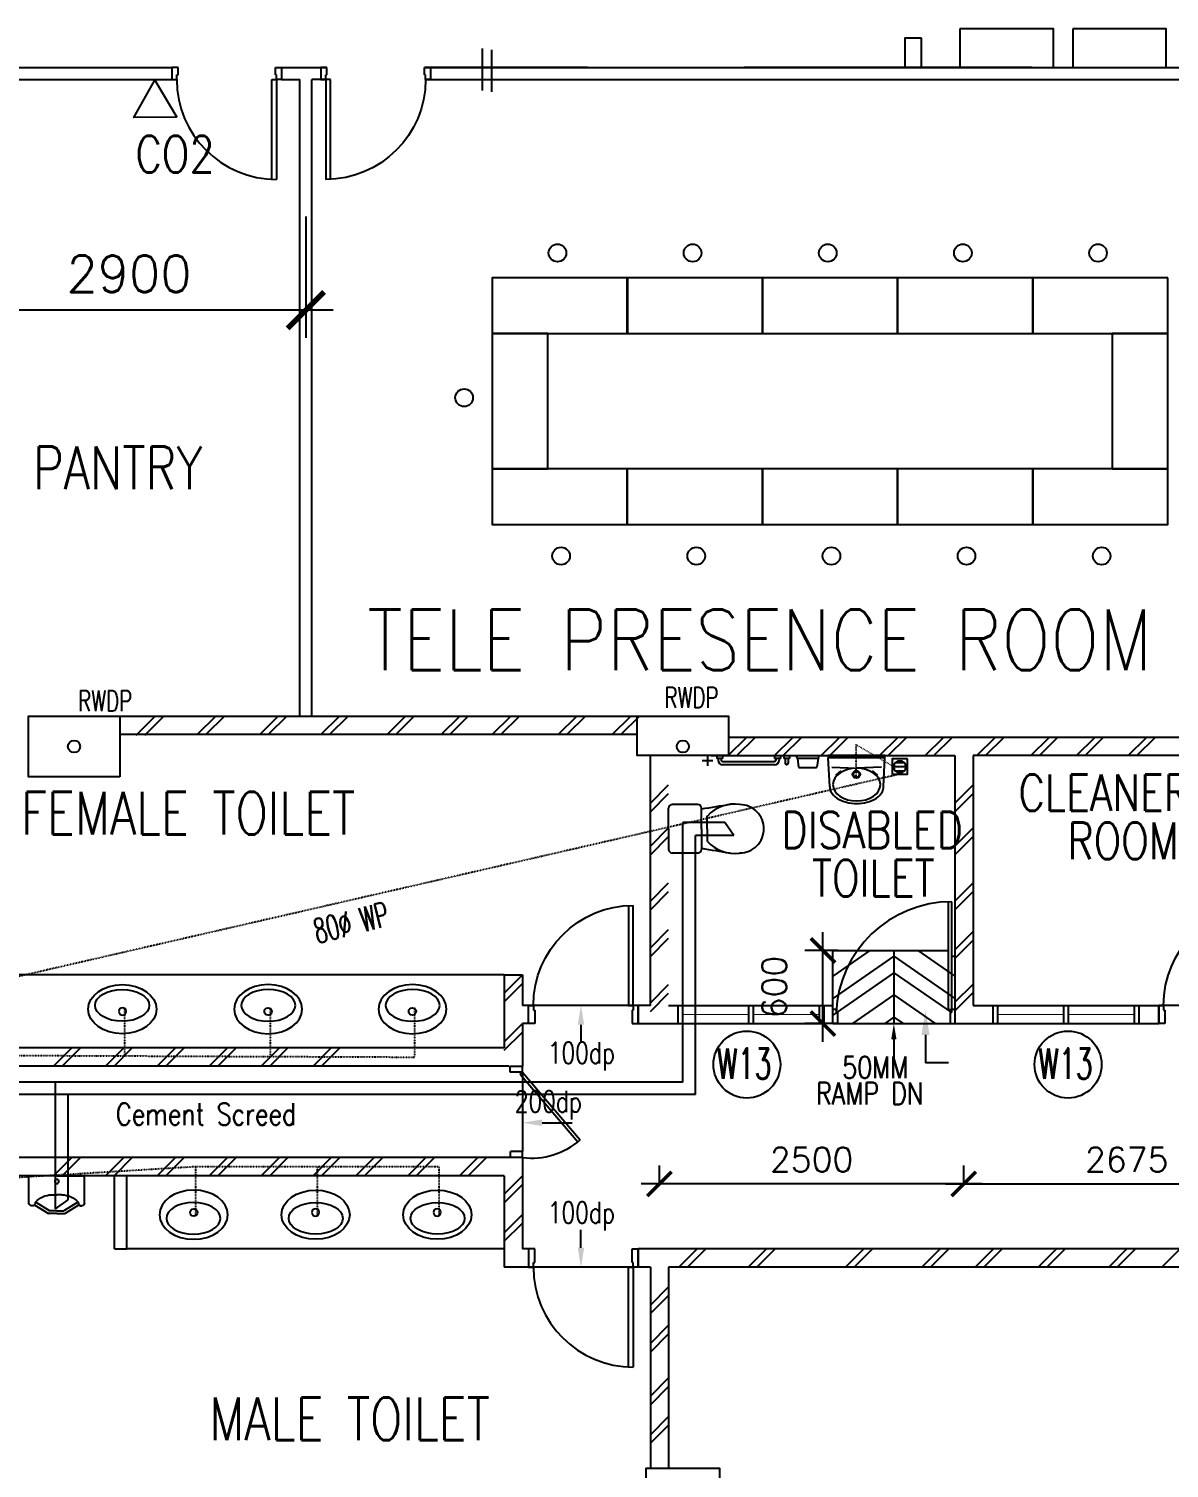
# Model space of a CAD drawing. Extents: x 2266480 to 2405436, y -858634 to -757865.
# Drawn here: x 2340148 to 2349514, y -790349 to -778532 of the extents above; entities that cross this region are included whole.
import ezdxf
from ezdxf.enums import TextEntityAlignment as Align

# ---------------------------------------------------------------- set-up
doc = ezdxf.new("R2010")
doc.units = 0
doc.header["$LTSCALE"] = 10
doc.header["$MEASUREMENT"] = 0
doc.linetypes.add('DIVIDE', pattern=[1.25, 0.5, -0.25, 0, -0.25, 0, -0.25])
doc.layers.get('0').update_dxf_attribs({"linetype": 'CONTINUOUS'})
doc.layers.get('DEFPOINTS').update_dxf_attribs({"linetype": 'CONTINUOUS'})
for name, color, linetype in [('-FF', 240, 'CONTINUOUS'), ('COL', 3, 'CONTINUOUS'), ('DIM', 7, 'CONTINUOUS'), ('DOOR', 5, 'CONTINUOUS'), ('DR', 7, 'CONTINUOUS'), ('DTEXT', 7, 'CONTINUOUS'), ('FIT', 5, 'CONTINUOUS'), ('H', 1, 'CONTINUOUS'), ('LINE', 7, 'CONTINUOUS'), ('partition', 7, 'CONTINUOUS'), ('PIPE', 5, 'DIVIDE'), ('RWDP', 145, 'CONTINUOUS'), ('SANI', 7, 'CONTINUOUS'), ('SP', 220, 'CONTINUOUS'), ('T25', 7, 'CONTINUOUS'), ('T50', 4, 'CONTINUOUS'), ('TEX', 2, 'CONTINUOUS'), ('VP', 100, 'CONTINUOUS'), ('WALL', 2, 'CONTINUOUS'), ('WIN', 5, 'CONTINUOUS'), ('WIN-T', 7, 'CONTINUOUS'), ('WP', 50, 'DIVIDE')]:
    doc.layers.add(name, color=color, linetype=linetype)
doc.styles.add('125', font='romans.shx', dxfattribs={"width": 0.9, "height": 225})
doc.styles.add('DIMTEXT', font='romans.shx', dxfattribs={"width": 0.8, "height": 400})
doc.styles.add('ROMANS', font='romans')
doc.styles.get("Standard").update_dxf_attribs({"font": 'ROMANS.SHX'})
doc.dimstyles.new('STANDARD$0', dxfattribs={"dimscale": 0, "dimtxt": 8, "dimasz": 6, "dimexe": 1, "dimexo": 1, "dimgap": 3, "dimtad": 1, "dimdec": 0, "dimlfac": -1, "dimrnd": 1, "dimzin": 0, "dimdsep": 46, "dimtxsty": 'Standard', "dimcen": 0, "dimclrd": 5, "dimclre": 250, "dimadec": 0, "dimazin": 0, "dimtfac": 1, "dimtdec": 4, "dimtofl": 0, "dimtmove": 0, "dimatfit": 3, "dimfxl": 1, "dimtolj": 1, "dimtzin": 0, "dimarcsym": 0})

# ---------------------------------------------------------------- blocks, each defined once
blk = doc.blocks.new('DR-900-B')
at = {"layer": 'DR'}
for p, q in [((0, 900), (-150, 900)), ((-150, 900), (-150, 860)), ((-150, 860), (-110, 860)), ((-110, 860), (-110, 850)), ((-110, 850), (0, 850)), ((0, 850), (0, 900)), ((-150, 40), (-970, 40)), ((-969, 80), (-150, 80)), ((-150, 80), (-150, 40)), ((-150, 40), (-110, 40)), ((-150, 0), (-150, 40)), ((0, 0), (-150, 0)), ((-110, 50), (0, 50)), ((-110, 40), (-110, 50)), ((0, 50), (0, 0))]:
    blk.add_line(p, q, dxfattribs=at)
blk.add_arc((-150, 40), 820, 90, 180, dxfattribs=at)
blk = doc.blocks.new('ELLIPSE')
blk.add_circle((0.5, 0.5), 0.5)
blk = doc.blocks.new('BASIN-01')
blk.add_circle((0, 0), 30.3)
for p, xscale, yscale, zscale in [((279, -221), -559.6811780125836, 404.3346891934725, 559.6811780125837), ((220, -179), -444.6356025322193, 259.9294430529471, 444.6356025322195)]:
    blk.add_blockref('ELLIPSE', p, dxfattribs=dict(xscale=xscale, yscale=yscale, zscale=zscale))
blk = doc.blocks.new('UR')
at = {"color": 7}
for p, q in [((0, 157), (-227, 157)), ((-227, -68), (-227, 157)), ((0, 157), (228, 157)), ((228, -68), (228, 157)), ((-43, 0), (0, 0)), ((43, 0), (0, 0)), ((-190, -88), (-207, -88)), ((-179, -83), (-68, -152)), ((-172, -59), (-58, -131)), ((172, -59), (58, -131)), ((179, -83), (68, -152)), ((190, -88), (208, -88)), ((0, -153), (-68, -153)), ((0, -131), (-58, -131)), ((0, -131), (58, -131)), ((0, -153), (68, -153))]:
    blk.add_line(p, q, dxfattribs=at)
blk.add_circle((-1, 111), 16.9, dxfattribs=at)
for centre, radius, start, end in [((-42, -174), 175, 90.221, 139.2623), ((42, -174), 175, 40.7377, 89.779), ((-207, -68), 20, 180, 270), ((-194, -70), 18.3, 252.6976, 328.5201), ((-115, -86), 64.8, 158.2045, 175.535), ((115, -86), 64.8, 4.465, 21.7955), ((194, -70), 18.3, 211.4799, 287.3024), ((208, -68), 20, 270, 0)]:
    blk.add_arc(centre, radius, start, end, dxfattribs=at)
blk = doc.blocks.new('WC-CAP-P')
for p, q in [((-84, 0), (-254, 0)), ((-85, 0), (85, 0)), ((-284, -240), (-284, -30)), ((115, -240), (115, -30)), ((-274, -318), (-274, -318)), ((-84, -270), (-254, -270)), ((-84, -318), (-190, -318)), ((-85, -270), (85, -270)), ((-85, -318), (21, -318)), ((105, -318), (105, -318))]:
    blk.add_line(p, q)
for centre, radius, start, end in [((-254, -30), 30, 90, 180), ((85, -30), 30, 0, 90), ((10, -540), 297, 131.7688, 188.3441), ((-254, -240), 30, 180, 270), ((23685, -4344), 24274, 170.3368, 170.8989), ((-179, -540), 297, 351.6559, 48.2312), ((-23854, -4344), 24274, 9.1011, 9.6632), ((85, -240), 30, 270, 0), ((-86, -585), 197, 179.5169, 271.0268), ((-83, -585), 197, 268.9732, 0.4831)]:
    blk.add_arc(centre, radius, start, end)
blk = doc.blocks.new('_ARCHTICK')
at = {"color": 0, "linetype": 'ByBlock', "const_width": 0.15}
blk.add_lwpolyline([(-0.5, -0.5), (0.5, 0.5)], dxfattribs=at)
blk = doc.blocks.new('*D68')
at = {"layer": 'DEFPOINTS', "color": 0, "transparency": 16777216}
for p in [(2346670, -786099), (2346944, -786099), (2346944, -786699)]:
    blk.add_point(p, dxfattribs=at)
at = {"layer": 'WALL', "color": 7, "lineweight": -2, "transparency": 16777216}
for p, q in [((2346670, -786849), (2346670, -785949)), ((2346794, -786099), (2346520, -786099)), ((2346794, -786699), (2346520, -786699))]:
    blk.add_line(p, q, dxfattribs=at)
at = {"layer": 'WALL', "color": 7, "lineweight": -2, "transparency": 16777216, "xscale": 200, "yscale": 200, "zscale": 200}
for p, rotation in [((2346670, -786099), 90), ((2346670, -786699), 270)]:
    blk.add_blockref('_ARCHTICK', p, dxfattribs=dict(at, rotation=rotation))
at = {"layer": 'WALL', "color": 7, "transparency": 16777216, "insert": (2346270, -786399), "char_height": 200, "attachment_point": 5, "rotation": 90, "style": 'ROMANS'}
blk.add_mtext('\\A1;600', dxfattribs=at)
blk = doc.blocks.new('P', base_point=(9.169, 7.42))
for radius in [0.0407, 0.0315]:
    blk.add_circle((9.166, 7.418), radius)
blk = doc.blocks.new('BASIN-2')
for p, q in [((310, 0), (-310, 0)), ((-295, -314), (-310, 0)), ((-273, -104), (0, -114)), ((273, -104), (0, -114)), ((295, -314), (310, 0))]:
    blk.add_line(p, q)
for centre, radius, start, end in [((-23, -400), 294, 122.1574, 135.5873), ((-176, -156), 5.79, 327.2315, 125.5458), ((176, -156), 5.79, 54.4542, 212.7685), ((23, -400), 294, 44.4127, 57.8426), ((-163, -315), 132, 179.4957, 205.0103), ((163, -315), 132, 334.9897, 0.5043), ((-102, -268), 208, 209.5959, 236.4372), ((-7, -98), 402, 238.6027, 271.0363), ((7, -98), 402, 268.9637, 301.3973), ((102, -268), 208, 303.5628, 330.4041)]:
    blk.add_arc(centre, radius, start, end)
for name, p, xscale, yscale, zscale in [('ELLIPSE', (261, -473), -521.326566894229, 358.7639225105095, 521.3265668942295), ('P', (0, -180), 1000, 1000, 1000)]:
    blk.add_blockref(name, p, dxfattribs=dict(xscale=xscale, yscale=yscale, zscale=zscale))
blk = doc.blocks.new('*D113')
at = {"layer": 'DEFPOINTS', "color": 0, "transparency": 16777216}
for p in [(2345327, -788015), (2345327, -788168), (2347827, -788168)]:
    blk.add_point(p, dxfattribs=at)
at = {"layer": 'DIM', "color": 7, "lineweight": -2, "transparency": 16777216}
for p, q in [((2345327, -788018), (2345327, -787865)), ((2347827, -788018), (2347827, -787865)), ((2347977, -788015), (2345177, -788015))]:
    blk.add_line(p, q, dxfattribs=at)
at = {"layer": 'DIM', "color": 7, "lineweight": -2, "transparency": 16777216, "xscale": 200, "yscale": 200, "zscale": 200, "rotation": 180}
blk.add_blockref('_ARCHTICK', (2345327, -788015), dxfattribs=at)
at = {"layer": 'DIM', "color": 7, "lineweight": -2, "transparency": 16777216, "xscale": 200, "yscale": 200, "zscale": 200}
blk.add_blockref('_ARCHTICK', (2347827, -788015), dxfattribs=at)
at = {"layer": 'DIM', "color": 7, "transparency": 16777216, "insert": (2346577, -787815), "char_height": 200, "attachment_point": 5, "style": 'ROMANS'}
blk.add_mtext('\\A1;2500', dxfattribs=at)
blk = doc.blocks.new('*D115')
at = {"layer": 'DEFPOINTS', "color": 0, "transparency": 16777216}
for p in [(2350502, -788015), (2347827, -788168), (2350502, -788168)]:
    blk.add_point(p, dxfattribs=at)
at = {"layer": 'DIM', "color": 7, "lineweight": -2, "transparency": 16777216}
for p, q in [((2347827, -788018), (2347827, -787865)), ((2350502, -788018), (2350502, -787865)), ((2347677, -788015), (2350652, -788015))]:
    blk.add_line(p, q, dxfattribs=at)
at = {"layer": 'DIM', "color": 7, "lineweight": -2, "transparency": 16777216, "xscale": 200, "yscale": 200, "zscale": 200, "rotation": 180}
blk.add_blockref('_ARCHTICK', (2347827, -788015), dxfattribs=at)
at = {"layer": 'DIM', "color": 7, "lineweight": -2, "transparency": 16777216, "xscale": 200, "yscale": 200, "zscale": 200}
blk.add_blockref('_ARCHTICK', (2350502, -788015), dxfattribs=at)
at = {"layer": 'DIM', "color": 7, "transparency": 16777216, "insert": (2349165, -787815), "char_height": 200, "attachment_point": 5, "style": 'ROMANS'}
blk.add_mtext('\\A1;2675', dxfattribs=at)
blk = doc.blocks.new('*D287')
at = {"layer": 'DEFPOINTS', "color": 0, "transparency": 16777216}
for p in [(2339519, -779751), (2342423, -779849), (2339519, -780843)]:
    blk.add_point(p, dxfattribs=at)
at = {"layer": 'DIM', "color": 7, "lineweight": -2, "transparency": 16777216}
for p, q in [((2339519, -779976), (2339519, -781068)), ((2342423, -780074), (2342423, -781068)), ((2342648, -780843), (2339294, -780843))]:
    blk.add_line(p, q, dxfattribs=at)
at = {"layer": 'DIM', "color": 7, "lineweight": -2, "transparency": 16777216, "xscale": 300, "yscale": 300, "zscale": 300, "rotation": 180}
blk.add_blockref('_ARCHTICK', (2339519, -780843), dxfattribs=at)
at = {"layer": 'DIM', "color": 7, "lineweight": -2, "transparency": 16777216, "xscale": 300, "yscale": 300, "zscale": 300}
blk.add_blockref('_ARCHTICK', (2342423, -780843), dxfattribs=at)
at = {"layer": 'DIM', "color": 7, "transparency": 16777216, "insert": (2340971, -780543), "char_height": 300, "attachment_point": 5, "style": 'ROMANS'}
blk.add_mtext('\\A1;2900', dxfattribs=at)
blk = doc.blocks.new('d900-1b1')
at = {"layer": 'DR'}
for p, q in [((40, 100), (40, 920)), ((80, 919), (80, 100)), ((0, 0), (0, 100)), ((0, 100), (40, 100)), ((50, 0), (0, 0)), ((80, 100), (40, 100)), ((40, 100), (40, 60)), ((40, 60), (50, 60)), ((50, 60), (50, 0)), ((860, 60), (850, 60)), ((850, 60), (850, 0)), ((850, 0), (900, 0)), ((860, 100), (860, 60)), ((900, 100), (860, 100)), ((900, 0), (900, 100))]:
    blk.add_line(p, q, dxfattribs=at)
blk.add_arc((40, 100), 820, 0, 90, dxfattribs=at)
blk = doc.blocks.new('100FT')
at = {"layer": 'PIPE', "linetype": 'Continuous'}
blk.add_circle((0, 0), 50, dxfattribs=at)
at = {"layer": 'WP', "linetype": 'Continuous'}
for p, q in [((-37, 34), (37, 34)), ((-50, -3), (50, -3)), ((-34, -37), (34, -37))]:
    blk.add_line(p, q, dxfattribs=at)
blk = doc.blocks.new('A$C7CE3714C')
at = {"layer": 'FIT'}
blk.add_lwpolyline([(0, 0), (126, 0), (126, 126), (0, 126)], close=True, dxfattribs=at)
at = {"layer": 'FIT', "xscale": -1}
blk.add_blockref('100FT', (63, 66), dxfattribs=at)

msp = doc.modelspace()

# ---------------------------------------------------------------- linework, layer by layer
at = {"layer": '-FF', "color": 0}
msp.add_lwpolyline([(2341364, -779257.4), (2341011.2, -779261.5), (2341184, -778953.9)], close=True, dxfattribs=at)
at = {"color": 0, "ltscale": 0.6}
for p, q in [((2343870.9, -778693.9), (2343870.9, -779039)), ((2343948.8, -778705.9), (2343948.8, -779051))]:
    msp.add_line(p, q, dxfattribs=at)
at = {"linetype": 'Continuous', "ltscale": 0.6}
for p, q in [((2342596.4, -778909.1), (2342596.4, -778849.1)), ((2343555.2, -778849.1), (2343396.4, -778849.1)), ((2344146.1, -778849.1), (2343555.2, -778849.1)), ((2344737, -778849.1), (2344146.1, -778849.1)), ((2346613.5, -778849.1), (2346022.6, -778849.1)), ((2347204.4, -778849.1), (2346613.5, -778849.1)), ((2347795.3, -778849.1), (2347204.4, -778849.1)), ((2348386.2, -778849.1), (2347795.3, -778849.1)), ((2342596.4, -778949.1), (2342473.4, -778949.1)), ((2343953.5, -781033.8), (2345063.5, -781033.8))]:
    msp.add_line(p, q, dxfattribs=at)
at = {"color": 0}
for p, q in [((2347055.8, -786099.1), (2346752.4, -786309.5)), ((2347252.4, -786145.3), (2346752.4, -786492.1)), ((2347252.4, -786099.1), (2347252.4, -786699.1)), ((2347252.4, -786145.3), (2347752.4, -786492.1)), ((2347449, -786099.1), (2347752.4, -786309.5)), ((2347252.4, -786281.7), (2346752.4, -786628.5)), ((2347252.4, -786281.7), (2347724.5, -786609.1)), ((2347252.4, -786464.2), (2346913.8, -786699.1)), ((2347252.4, -786464.2), (2347591, -786699.1)), ((2347252.4, -786646.8), (2347177, -786699.1)), ((2347252.4, -786646.8), (2347327.9, -786699.1))]:
    msp.add_line(p, q, dxfattribs=at)
at = {"linetype": 'Continuous', "ltscale": 0.6}
for points in [[(2347479.3, -778608.4), (2347341.9, -778608.4), (2347341.9, -778849.1), (2347479.3, -778849.1)], [(2345063.4, -780576.2), (2343953.5, -780576.2), (2343953.5, -781033.8), (2345063.4, -781033.8)], [(2346173.2, -780576.2), (2345063.4, -780576.2), (2345063.4, -781033.8), (2346173.2, -781033.8)], [(2346173.4, -780576.2), (2345063.5, -780576.2), (2345063.5, -781033.8), (2346173.4, -781033.8)], [(2347283.1, -780576.2), (2346173.2, -780576.2), (2346173.2, -781033.8), (2347283.1, -781033.8)], [(2347283.1, -780576.2), (2346173.2, -780576.2), (2346173.2, -781033.8), (2347283.1, -781033.8)], [(2347283.2, -780576.2), (2346173.4, -780576.2), (2346173.4, -781033.8), (2347283.2, -781033.8)], [(2348393, -780576.2), (2347283.1, -780576.2), (2347283.1, -781033.8), (2348393, -781033.8)], [(2348393, -780576.2), (2347283.1, -780576.2), (2347283.1, -781033.8), (2348393, -781033.8)], [(2348393, -780576.2), (2347283.1, -780576.2), (2347283.1, -781033.8), (2348393, -781033.8)], [(2349502.9, -780576.2), (2348393, -780576.2), (2348393, -781033.8), (2349502.9, -781033.8)], [(2349502.9, -780576.2), (2348393, -780576.2), (2348393, -781033.8), (2349502.9, -781033.8)], [(2349502.9, -780576.2), (2348393, -780576.2), (2348393, -781033.8), (2349502.9, -781033.8)], [(2344411.1, -782143.7), (2344411.1, -781033.8), (2343953.5, -781033.8), (2343953.5, -782143.7)], [(2349502.9, -782143.7), (2349502.9, -781033.8), (2349045.2, -781033.8), (2349045.2, -782143.7)], [(2345063.4, -782143.7), (2343953.5, -782143.7), (2343953.5, -782601.4), (2345063.4, -782601.4)], [(2346173.2, -782143.7), (2345063.4, -782143.7), (2345063.4, -782601.4), (2346173.2, -782601.4)], [(2347283.1, -782143.7), (2346173.2, -782143.7), (2346173.2, -782601.4), (2347283.1, -782601.4)], [(2348393, -782143.7), (2347283.1, -782143.7), (2347283.1, -782601.4), (2348393, -782601.4)], [(2349502.9, -782143.7), (2348393, -782143.7), (2348393, -782601.4), (2349502.9, -782601.4)]]:
    msp.add_lwpolyline(points, close=True, dxfattribs=at)
at = {"color": 0, "ltscale": 0.6}
for points in [[(2347795.3, -778532.1), (2347795.3, -778849.1), (2348562.8, -778849.1), (2348562.8, -778532.1)], [(2348721.5, -778532.1), (2348721.5, -778849.1), (2349488.9, -778849.1), (2349488.9, -778532.1)]]:
    msp.add_lwpolyline(points, close=True, dxfattribs=at)
for centre in [(2344489.7, -780372.4), (2345599.7, -780372.4), (2346709.6, -780372.4), (2347819.3, -780372.4), (2348929.2, -780372.4), (2343723.2, -781561.2), (2344519.4, -782860.3), (2345629.4, -782860.3), (2346739.3, -782860.3), (2347849.1, -782860.3), (2348958.9, -782860.3)]:
    msp.add_circle(centre, 72.4, dxfattribs=at)
at = {"layer": 'COL', "color": 0}
for points in [[(2340894.4, -784674.1), (2340144.4, -784674.1), (2340144.4, -784174.1), (2340894.4, -784174.1)], [(2345894.4, -784499.1), (2345144.4, -784499.1), (2345144.4, -784174.1), (2345894.4, -784174.1)], [(2345819.4, -790749.1), (2345219.4, -790749.1), (2345219.4, -790349.1), (2345819.4, -790349.1)]]:
    msp.add_lwpolyline(points, close=True, dxfattribs=at)
at = {"layer": 'DOOR', "color": 0}
for p, q in [((2344102.4, -787099.1), (2344102.4, -787049.1)), ((2344102.4, -787049.1), (2344202.4, -787049.1)), ((2344202.4, -787099.1), (2344102.4, -787099.1)), ((2344183.1, -787114.9), (2344202.4, -787099.1)), ((2344183.1, -787114.9), (2344656.7, -787670.1)), ((2344202.4, -787099.1), (2344202.4, -787049.1)), ((2344202.4, -787099.1), (2344675.5, -787653.6)), ((2344202.8, -787099.1), (2344202.8, -787749.1)), ((2344202.8, -787749.1), (2344102.8, -787749.1)), ((2344102.8, -787799.1), (2344102.8, -787749.1)), ((2344202.8, -787799.1), (2344202.8, -787749.1))]:
    msp.add_line(p, q, dxfattribs=at)
msp.add_arc((2344277, -787199.7), 603.9, 262.93953, 311.27829, dxfattribs=at)
at = {"layer": 'DR', "color": 0}
for p, q in [((2347702.4, -786584.1), (2347702.4, -785699.1)), ((2347727.4, -786609.1), (2347727.4, -785698.7)), ((2346777.8, -786584.1), (2346752.4, -786584.1)), ((2346777.4, -786584.1), (2346777.4, -786609.1)), ((2346790.4, -786609.1), (2346777.4, -786609.1)), ((2346790.4, -786609.1), (2346790.4, -786699.1)), ((2347702.4, -786584.1), (2347727.4, -786584.1)), ((2347727.4, -786609.1), (2347714.4, -786609.1)), ((2347714.4, -786609.1), (2347714.4, -786699.1)), ((2347752.4, -786584.1), (2347727.4, -786584.1))]:
    msp.add_line(p, q, dxfattribs=at)
at = {"layer": 'DR', "color": 0, "ltscale": 10000}
for p, q in [((2345152.4, -786549.1), (2344252.4, -786549.1)), ((2350327.4, -786549.1), (2349427.4, -786549.1)), ((2345152.4, -788699.1), (2344252.4, -788699.1))]:
    msp.add_line(p, q, dxfattribs=at)
at = {"layer": 'DR', "color": 0}
msp.add_arc((2347728.9, -786651.1), 952.4, 90.08846, 177.47065, dxfattribs=at)
at = {"layer": 'DTEXT', "color": 0}
for p, q in [((2346460.1, -784523.6), (2346470, -784593.3)), ((2346629.8, -784523.6), (2346620, -784593.3))]:
    msp.add_line(p, q, dxfattribs=at)
for centre, radius, start, end in [((2346470, -784510.3), 16.5, 134.68563, 233.51246), ((2346620, -784510.3), 16.5, 306.48754, 45.31437), ((2346474.9, -784592.6), 5, 188.02773, 270), ((2346615, -784592.6), 5, 270, 351.97227)]:
    msp.add_arc(centre, radius, start, end, dxfattribs=at)
at = {"layer": 'H', "color": 0}
for p, q in [((2341534.5, -784324.1), (2341684.5, -784174.1)), ((2341605.2, -784324.1), (2341755.2, -784174.1)), ((2342046.7, -784324.1), (2342196.7, -784174.1)), ((2342117.4, -784324.1), (2342267.4, -784174.1)), ((2342550.2, -784324.1), (2342700.2, -784174.1)), ((2342621, -784324.1), (2342771, -784174.1)), ((2343092.9, -784324.1), (2343242.9, -784174.1)), ((2343163.6, -784324.1), (2343313.6, -784174.1)), ((2343536.9, -784324.1), (2343686.9, -784174.1)), ((2343607.6, -784324.1), (2343757.6, -784174.1)), ((2343955.8, -784324.1), (2344105.8, -784174.1)), ((2344026.5, -784324.1), (2344176.5, -784174.1)), ((2344498.5, -784324.1), (2344648.5, -784174.1)), ((2344569.2, -784324.1), (2344719.2, -784174.1)), ((2344942.5, -784324.1), (2345092.5, -784174.1)), ((2345013.2, -784324.1), (2345163.2, -784174.1)), ((2341029.3, -784330.3), (2341179.3, -784180.3)), ((2341100, -784330.3), (2341250, -784180.3)), ((2345891.8, -784499.1), (2346041.8, -784349.1)), ((2345962.5, -784499.1), (2346112.5, -784349.1)), ((2346272.8, -784499.1), (2346422.8, -784349.1)), ((2346343.5, -784499.1), (2346493.5, -784349.1)), ((2346654.8, -784499.1), (2346804.8, -784349.1)), ((2346725.5, -784499.1), (2346875.5, -784349.1)), ((2347134.8, -784499.1), (2347284.8, -784349.1)), ((2347205.5, -784499.1), (2347355.5, -784349.1)), ((2347509.8, -784499.1), (2347659.8, -784349.1)), ((2347580.5, -784499.1), (2347730.5, -784349.1)), ((2347934.8, -784499.1), (2348084.8, -784349.1)), ((2348005.5, -784499.1), (2348155.5, -784349.1)), ((2348376.8, -784499.1), (2348526.8, -784349.1)), ((2348447.5, -784499.1), (2348597.5, -784349.1)), ((2348751.8, -784499.1), (2348901.8, -784349.1)), ((2348822.5, -784499.1), (2348972.5, -784349.1)), ((2349176.8, -784499.1), (2349326.8, -784349.1)), ((2349247.5, -784499.1), (2349397.5, -784349.1)), ((2345252.4, -784888.5), (2345402.4, -784738.5)), ((2347752.4, -784888.5), (2347902.4, -784738.5)), ((2345252.4, -784959.2), (2345402.4, -784809.2)), ((2347752.4, -784959.2), (2347902.4, -784809.2)), ((2345252.4, -785242.3), (2345402.4, -785092.3)), ((2347752.4, -785242.3), (2347902.4, -785092.3)), ((2345252.4, -785313), (2345402.4, -785163)), ((2347752.4, -785313), (2347902.4, -785163)), ((2345252.4, -785693.1), (2345402.4, -785543.1)), ((2347752.4, -785693.1), (2347902.4, -785543.1)), ((2345252.4, -785763.8), (2345402.4, -785613.8)), ((2347752.4, -785763.8), (2347902.4, -785613.8)), ((2345252.4, -786077.7), (2345402.4, -785927.7)), ((2347752.4, -786093.1), (2347902.4, -785943.1)), ((2345252.4, -786148.5), (2345402.4, -785998.5)), ((2347752.4, -786163.8), (2347902.4, -786013.8)), ((2344052.4, -786449.1), (2344202.4, -786299.1)), ((2344052.4, -786519.8), (2344202.4, -786369.8)), ((2345252.4, -786528.6), (2345402.4, -786378.6)), ((2347752.4, -786524.3), (2347902.4, -786374.3)), ((2345252.4, -786599.3), (2345402.4, -786449.3)), ((2347752.4, -786595), (2347902.4, -786445)), ((2344052.4, -786847.8), (2344202.4, -786697.8)), ((2344052.4, -786918.5), (2344202.4, -786768.5)), ((2340350.8, -787049.1), (2340500.8, -786899.1)), ((2340421.5, -787049.1), (2340571.5, -786899.1)), ((2340777.1, -787049.1), (2340927.1, -786899.1)), ((2340847.8, -787049.1), (2340997.8, -786899.1)), ((2341203.3, -787049.1), (2341353.3, -786899.1)), ((2341274, -787049.1), (2341424, -786899.1)), ((2341629.6, -787049.1), (2341779.6, -786899.1)), ((2341700.3, -787049.1), (2341850.3, -786899.1)), ((2342055.8, -787049.1), (2342205.8, -786899.1)), ((2342126.5, -787049.1), (2342276.5, -786899.1)), ((2342482, -787049.1), (2342632, -786899.1)), ((2342552.7, -787049.1), (2342702.7, -786899.1)), ((2340350.8, -787949.1), (2340500.8, -787799.1)), ((2340421.5, -787949.1), (2340571.5, -787799.1)), ((2340777.1, -787949.1), (2340927.1, -787799.1)), ((2340847.8, -787949.1), (2340997.8, -787799.1)), ((2341203.3, -787949.1), (2341353.3, -787799.1)), ((2341274, -787949.1), (2341424, -787799.1)), ((2341629.6, -787949.1), (2341779.6, -787799.1)), ((2341700.3, -787949.1), (2341850.3, -787799.1)), ((2342055.8, -787949.1), (2342205.8, -787799.1)), ((2342126.5, -787949.1), (2342276.5, -787799.1)), ((2342482, -787949.1), (2342632, -787799.1)), ((2342552.7, -787949.1), (2342702.7, -787799.1)), ((2342833.4, -787949.1), (2342983.4, -787799.1)), ((2342904.1, -787949.1), (2343054.1, -787799.1)), ((2343259.7, -787949.1), (2343409.7, -787799.1)), ((2343330.4, -787949.1), (2343480.4, -787799.1)), ((2343685.9, -787949.1), (2343835.9, -787799.1)), ((2343756.6, -787949.1), (2343906.6, -787799.1)), ((2344052.4, -788099.1), (2344202.4, -787949.1)), ((2344052.4, -788169.9), (2344202.4, -788019.9)), ((2344052.4, -788415.6), (2344202.4, -788265.6)), ((2344052.4, -788486.3), (2344202.4, -788336.3)), ((2345486.9, -788699.1), (2345636.9, -788549.1)), ((2345557.6, -788699.1), (2345707.6, -788549.1)), ((2346055.9, -788699.1), (2346205.9, -788549.1)), ((2346126.6, -788699.1), (2346276.6, -788549.1)), ((2346855.9, -788699.1), (2347005.9, -788549.1)), ((2346926.6, -788699.1), (2347076.6, -788549.1)), ((2347482.6, -788699.1), (2347632.6, -788549.1)), ((2347553.3, -788699.1), (2347703.3, -788549.1)), ((2347919.9, -788699.1), (2348069.9, -788549.1)), ((2347990.6, -788699.1), (2348140.6, -788549.1)), ((2348437.5, -788699.1), (2348587.5, -788549.1)), ((2348508.2, -788699.1), (2348658.2, -788549.1)), ((2349016.9, -788699.1), (2349166.9, -788549.1)), ((2349087.6, -788699.1), (2349237.6, -788549.1)), ((2349454.2, -788699.1), (2349604.2, -788549.1)), ((2345252.4, -789009.4), (2345402.4, -788859.4)), ((2345252.4, -789080.1), (2345402.4, -788930.1)), ((2345252.4, -789325.8), (2345402.4, -789175.8)), ((2345252.4, -789396.5), (2345402.4, -789246.5)), ((2345252.4, -789757.3), (2345402.4, -789607.3)), ((2345252.4, -789828), (2345402.4, -789678)), ((2345252.4, -790073.8), (2345402.4, -789923.8)), ((2345252.4, -790144.5), (2345402.4, -789994.5))]:
    msp.add_line(p, q, dxfattribs=at)
at = {"layer": 'LINE', "color": 0}
for p, q in [((2347252.4, -786752.9), (2347252.4, -787038.3)), ((2347252.4, -786829.1), (2347252.4, -786802.1)), ((2347512.3, -786791.6), (2347512.3, -787020.2)), ((2347700.6, -787020.2), (2347512.3, -787020.2))]:
    msp.add_line(p, q, dxfattribs=at)
msp.add_lwpolyline([(2346713.6, -784514.7), (2347178, -784514.7), (2347178, -784499.1), (2346713.6, -784499.1)], close=True, dxfattribs=at)
for points in [[(2347479, -786791.6), (2347545.6, -786791.6), (2347512.3, -786591.6)], [(2347274.1, -786829.1), (2347230.7, -786829.1), (2347252.4, -786699.1)]]:
    msp.add_solid(points, dxfattribs=at)
at = {"layer": 'partition', "color": 0}
for p, q in [((2343396.4, -778849.1), (2350923.4, -778849.1)), ((2342373.4, -784174.1), (2342373.4, -778949.1)), ((2342473.4, -784174.1), (2342473.4, -778949.1)), ((2343406.4, -778949.1), (2350894.4, -778949.1)), ((2344052.4, -786299.1), (2338977.4, -786299.1)), ((2349427.4, -786549.1), (2349427.4, -786699.1)), ((2344052.4, -788549.1), (2340952.4, -788549.1))]:
    msp.add_line(p, q, dxfattribs=at)
for points in [[(2339594.4, -778849.1), (2341323.4, -778849.1)], [(2342223.4, -778849.1), (2342596.4, -778849.1)], [(2339594.4, -778949.1), (2341323.4, -778949.1)], [(2342223.4, -778949.1), (2342373.4, -778949.1)]]:
    msp.add_lwpolyline(points, dxfattribs=at)
at = {"layer": 'RWDP', "color": 0}
for centre in [(2340519.4, -784424.1), (2345519.4, -784424.1)]:
    msp.add_circle(centre, 50, dxfattribs=at)
at = {"layer": 'SANI', "color": 0}
for p, q in [((2346752.4, -786099.1), (2347702.4, -786099.1)), ((2346752.4, -786595.3), (2346752.4, -786099.1)), ((2347727.4, -786145.3), (2347752.4, -786145.3)), ((2344682.4, -786709.1), (2344682.4, -786855.4)), ((2346752.4, -786699.1), (2347752.4, -786699.1)), ((2344362.8, -787513), (2344610.3, -787513)), ((2344682.4, -788539.1), (2344682.4, -788392.8))]:
    msp.add_line(p, q, dxfattribs=at)
for points in [[(2344655.7, -786709.1), (2344709.1, -786709.1), (2344682.4, -786549.1)], [(2344362.8, -787486.4), (2344362.8, -787539.7), (2344202.8, -787513)], [(2344655.7, -788539.1), (2344709.1, -788539.1), (2344682.4, -788699.1)]]:
    msp.add_solid(points, dxfattribs=at)
at = {"layer": 'SP', "color": 0}
for p, q in [((2345864.1, -785048.7), (2345518.7, -785048.7)), ((2345518.7, -787180.8), (2345518.7, -785048.7)), ((2345518.7, -787180.8), (2334767.1, -787180.8)), ((2340366.5, -788220.6), (2340366.5, -787180.8))]:
    msp.add_line(p, q, dxfattribs=at)
at = {"layer": 'VP', "color": 0}
for p, q in [((2345939, -785153.9), (2345864.1, -785048.7)), ((2345939, -785153.9), (2345623.9, -785153.9)), ((2345623.9, -787280.8), (2345623.9, -785153.9)), ((2345623.9, -787280.8), (2334763.4, -787280.8)), ((2340471.7, -788145.7), (2340471.7, -787280.8)), ((2340366.5, -788220.6), (2340471.7, -788145.7))]:
    msp.add_line(p, q, dxfattribs=at)
at = {"layer": 'WALL', "color": 0}
for p, q in [((2340894.4, -784174.1), (2345144.4, -784174.1)), ((2340894.4, -784324.1), (2345144.4, -784324.1)), ((2343944.4, -784324.1), (2344094.4, -784324.1)), ((2350144.4, -784349.1), (2345894.4, -784349.1)), ((2345252.4, -786549.1), (2345252.4, -784499.1)), ((2345721.9, -784499.1), (2345721.9, -784581.8)), ((2345752.4, -784499.1), (2347752.4, -784499.1)), ((2345797.4, -784498.7), (2345797.4, -784523.7)), ((2345846.4, -784523.7), (2345797.4, -784523.7)), ((2345809.4, -784523.7), (2345809.4, -784536.7)), ((2345834.4, -784523.7), (2345834.4, -784536.7)), ((2345846.4, -784498.7), (2345846.4, -784523.7)), ((2346272.4, -784498.7), (2346272.4, -784523.7)), ((2346321.4, -784523.7), (2346272.4, -784523.7)), ((2346284.4, -784523.7), (2346284.4, -784536.7)), ((2346309.4, -784523.7), (2346309.4, -784536.7)), ((2346321.4, -784498.7), (2346321.4, -784523.7)), ((2346347.4, -784498.7), (2346347.4, -784523.7)), ((2346396.4, -784523.7), (2346347.4, -784523.7)), ((2346359.4, -784523.7), (2346359.4, -784561.7)), ((2346384.4, -784523.7), (2346384.4, -784561.7)), ((2346396.4, -784498.7), (2346396.4, -784523.7)), ((2346629.8, -784523.6), (2346460.1, -784523.6)), ((2347752.4, -784499.1), (2347752.4, -786699.1)), ((2347902.4, -784499.1), (2347902.4, -786549.1)), ((2350144.4, -784499.1), (2347902.4, -784499.1)), ((2345764.7, -784540.5), (2345679.1, -784540.5)), ((2346272.5, -784573.7), (2345846.3, -784573.7)), ((2346272.4, -784548.7), (2345846.4, -784548.7)), ((2346372.4, -784573.7), (2346371.4, -784573.7)), ((2346474.9, -784597.6), (2346615, -784597.6)), ((2344052.4, -786299.1), (2344052.4, -786899.1)), ((2344052.4, -786299.1), (2344202.4, -786299.1)), ((2344202.4, -786299.1), (2344202.4, -786549.1)), ((2344252.4, -786549.1), (2344202.4, -786549.1)), ((2345252.4, -786549.1), (2345152.4, -786549.1)), ((2345152.4, -786549.1), (2345152.4, -786699.1)), ((2345402.4, -786549.1), (2345477.4, -786549.1)), ((2346677.4, -786549.1), (2346677.4, -786699.1)), ((2346677.4, -786549.1), (2346752.4, -786549.1)), ((2346752.4, -786699.1), (2346752.4, -786549.1)), ((2347902.4, -786549.1), (2348064.9, -786549.1)), ((2349264.9, -786549.1), (2349264.9, -786699.1)), ((2349264.9, -786549.1), (2349427.4, -786549.1)), ((2344252.4, -786699.1), (2344202.4, -786699.1)), ((2344202.4, -786699.1), (2344202.4, -787049.1)), ((2345152.4, -786699.1), (2345477.4, -786699.1)), ((2347752.4, -786699.1), (2348064.9, -786699.1)), ((2349264.9, -786699.1), (2349427.4, -786699.1)), ((2344052.4, -786899.1), (2334577.4, -786899.1)), ((2344094.1, -787049.1), (2334427.4, -787049.1)), ((2344202.4, -787799.1), (2334427.4, -787799.1)), ((2344202.4, -787799.1), (2344202.4, -788549.1)), ((2344052.4, -787949.1), (2338977.4, -787949.1)), ((2340852.4, -788549.1), (2340852.4, -787949.1)), ((2340952.4, -788549.1), (2340952.4, -787949.1)), ((2344052.4, -787949.1), (2344052.4, -788699.1)), ((2340852.4, -788549.1), (2340952.4, -788549.1)), ((2344252.4, -788549.1), (2344202.4, -788549.1)), ((2345152.4, -788699.1), (2345152.4, -788549.1)), ((2350577.4, -788549.1), (2345152.4, -788549.1)), ((2344252.4, -788699.1), (2344052.4, -788699.1)), ((2345252.4, -788699.1), (2345152.4, -788699.1)), ((2345252.4, -788699.1), (2345252.4, -790349.1)), ((2345402.4, -788699.1), (2345402.4, -790349.1)), ((2350427.4, -788699.1), (2345402.4, -788699.1))]:
    msp.add_line(p, q, dxfattribs=at)
for centre, radius, start, end in [((2345846.4, -784536.7), 37, 180, 270), ((2345846.4, -784536.7), 12, 180, 270), ((2346272.4, -784536.7), 37, 270, 0), ((2346272.4, -784536.7), 12, 270, 0), ((2346371.4, -784561.7), 12, 180, 270), ((2346372.4, -784561.7), 12, 270.00262, 0)]:
    msp.add_arc(centre, radius, start, end, dxfattribs=at)
at = {"layer": 'WIN', "color": 0}
for p, q in [((2345477.4, -786549.1), (2346677.4, -786549.1)), ((2345477.4, -786549.1), (2345477.4, -786699.1)), ((2345515.4, -786549.1), (2345515.4, -786699.1)), ((2346058.4, -786549.1), (2346058.4, -786699.1)), ((2346096.4, -786549.1), (2346096.4, -786699.1)), ((2346639.4, -786549.1), (2346639.4, -786699.1)), ((2348064.9, -786549.1), (2349264.9, -786549.1)), ((2348064.9, -786549.1), (2348064.9, -786699.1)), ((2348102.9, -786549.1), (2348102.9, -786699.1)), ((2348645.9, -786549.1), (2348645.9, -786699.1)), ((2348683.9, -786549.1), (2348683.9, -786699.1)), ((2349226.9, -786549.1), (2349226.9, -786699.1)), ((2345477.4, -786699.1), (2346677.4, -786699.1)), ((2348064.9, -786699.1), (2349264.9, -786699.1))]:
    msp.add_line(p, q, dxfattribs=at)
at = {"layer": 'WIN', "color": 0, "const_width": 10, "flags": 128}
for points in [[(2345515.4, -786624.1), (2346058.4, -786624.1)], [(2346096.4, -786624.1), (2346639.4, -786624.1)], [(2348102.9, -786624.1), (2348645.9, -786624.1)], [(2348683.9, -786624.1), (2349226.9, -786624.1)]]:
    msp.add_lwpolyline(points, dxfattribs=at)
at = {"layer": 'WIN-T', "color": 0}
for centre in [(2346045.1, -787035, 0), (2348682.9, -787035, 0)]:
    msp.add_circle(centre, 275, dxfattribs=at)
at = {"layer": 'WP', "color": 0}
for p, q in [((2346942.2, -784677.9), (2346942.2, -784408.3)), ((2346942.2, -784408.3), (2347237.9, -784581.4)), ((2347300.9, -784651.3), (2337990.4, -786787.9)), ((2340934, -786568.8), (2340934, -786974.1)), ((2342129.8, -786568.8), (2342129.8, -786974.1)), ((2343314.9, -786568.8), (2343314.9, -786974.1)), ((2339729.8, -786959.3), (2343314.9, -786974.1)), ((2341519.4, -787874.1), (2338053.4, -788085.3)), ((2341519.4, -788279.4), (2341519.4, -787874.1)), ((2343519.4, -787874.1), (2341519.4, -787874.1)), ((2342519.4, -788279.4), (2342519.4, -787874.1)), ((2343519.4, -788279.4), (2343519.4, -787874.1))]:
    msp.add_line(p, q, dxfattribs=at)

# ---------------------------------------------------------------- block references
at = {"layer": 'DR', "color": 0, "rotation": 180}
msp.add_blockref('d900-1b1', (2342223.4, -778849.1), dxfattribs=at)
at = {"layer": 'DR', "color": 0, "xscale": -1, "rotation": 180}
msp.add_blockref('d900-1b1', (2342546.4, -778849.1), dxfattribs=at)
at = {"layer": 'SANI', "color": 0, "extrusion": (0, 0, -1), "xscale": -0.75, "yscale": 0.75, "zscale": -0.75}
msp.add_blockref('BASIN-2', (-2346946.7, -784516.8), dxfattribs=at)
at = {"layer": 'SANI', "color": 0}
for name, p, rotation in [('WC-CAP-P', (2345402.4, -785015), 90), ('BASIN-01', (2342112.8, -786599.1), 180), ('BASIN-01', (2343297.9, -786599.1), 180)]:
    msp.add_blockref(name, p, dxfattribs=dict(at, rotation=rotation))
at = {"layer": 'SANI', "color": 0, "xscale": -1, "rotation": 180}
msp.add_blockref('BASIN-01', (2340917, -786599.1), dxfattribs=at)
at = {"layer": 'SANI', "color": 0}
msp.add_blockref('BASIN-01', (2341502.4, -788249.1), dxfattribs=at)
at = {"layer": 'SANI', "color": 0, "xscale": -1}
for p in [(2342502.4, -788249.1), (2343502.4, -788249.1)]:
    msp.add_blockref('BASIN-01', p, dxfattribs=at)
at = {"layer": 'T25', "color": 0, "rotation": 180}
msp.add_blockref('A$C7CE3714C', (2347363.9, -784525.3), dxfattribs=at)
at = {"layer": 'WALL', "color": 0, "xscale": -1, "rotation": 90}
for p in [(2345152.4, -786699.1), (2350327.4, -786699.1)]:
    msp.add_blockref('DR-900-B', p, dxfattribs=at)
at = {"layer": 'WALL', "color": 0, "xscale": -1}
msp.add_blockref('UR', (2340377.4, -788106), dxfattribs=at)
at = {"layer": 'WALL', "color": 0, "rotation": 90}
msp.add_blockref('DR-900-B', (2345152.4, -788549.1), dxfattribs=at)

# ---------------------------------------------------------------- texts
at = {"layer": '-FF', "color": 0, "style": 'ROMANS', "width": 0.8}
msp.add_text('CO2', height=300, dxfattribs=at).set_placement((2341024.6, -779711.6))
at = {"color": 0, "style": 'ROMANS', "width": 0.8}
for s, p in [('50MM', (2346828.4, -787148.3)), ('RAMP DN', (2346613.4, -787362.4))]:
    msp.add_text(s, height=180, dxfattribs=at).set_placement(p)
at = {"layer": 'RWDP', "color": 0, "style": 'ROMANS', "width": 0.7}
for p in [(2345368.2, -784107.7), (2340552.3, -784135.4)]:
    msp.add_text('RWDP', height=170, dxfattribs=at).set_placement(p)
at = {"layer": 'T50', "color": 0, "style": 'DIMTEXT', "width": 0.8}
msp.add_text('PANTRY', height=350, rotation=0, dxfattribs=at).set_placement((2340183.3, -782310.8))
at = {"layer": 'T50', "color": 0, "style": 'ROMANS', "width": 0.85}
msp.add_text('TELE PRESENCE ROOM', height=500, dxfattribs=at).set_placement((2342928.1, -783798.5))
at = {"layer": 'T50', "color": 0, "style": 'DIMTEXT', "width": 0.8}
for s, height, p in [("CLEANER'S", 300, (2349135.2, -784802.9, 3887.4)), ('FEMALE TOILET', 350, (2341456.3, -784972, 3887.4)), ('DISABLED', 300, (2347074.2, -785109.9, 3887.4)), ('ROOM', 300, (2349135.2, -785198.4, 3887.4)), ('TOILET', 300, (2347083.5, -785505.2, 3887.4)), ('MALE TOILET', 350, (2342783.1, -789944.6, 7774.9))]:
    msp.add_text(s, height=height, dxfattribs=at).set_placement(p, align=Align.MIDDLE)
at = {"layer": 'TEX', "color": 0, "ltscale": 0.5, "style": 'ROMANS', "width": 0.75}
for s, p in [('100dp', (2344410.5, -787026.7)), ('200dp', (2344138.8, -787427.2)), ('100dp', (2344410.5, -788338.2))]:
    msp.add_text(s, height=175, dxfattribs=at).set_placement(p)
at = {"layer": 'WALL', "color": 0, "style": 'ROMANS', "width": 0.8}
msp.add_text('Cement Screed', height=180, dxfattribs=at).set_placement((2340863.8, -787532.4))
at = {"layer": 'WIN-T', "color": 0, "style": 'ROMANS', "width": 0.65}
for p in [(2345802, -787152.4, 0), (2348439.8, -787152.4, 0)]:
    msp.add_text('W13', height=250, dxfattribs=at).set_placement(p)
at = {"layer": 'WP', "color": 0, "style": '125', "width": 0.6}
msp.add_text('80%%C WP ', height=200, rotation=14.02823, dxfattribs=at).set_placement((2342517.7, -786042.8))

# ---------------------------------------------------------------- dimensions: what is measured, and where the dimension line sits
at = {"layer": 'DIM', "color": 0}
dim = msp.add_linear_dim(base=(2339519.4, -780842.8), p1=(2342423.4, -779849.1), p2=(2339519.4, -779750.8), text='2900', dimstyle='STANDARD$0', override={"dimscale": 150, "dimtxt": 2, "dimasz": 2, "dimexe": 1.5, "dimexo": 1.5, "dimgap": 1, "dimtxsty": 'ROMANS', "dimblk": 'ARCHTICK', "dimdle": 1.5, "dimclrd": 7, "dimclre": 7, "dimclrt": 7, "dimtdec": 0, "dimtmove": 2}, dxfattribs=at)
dim.commit()
dim.dimension.update_dxf_attribs({"geometry": '*D287', "text_midpoint": (2340971.4, -780542.8)})
dim = msp.add_linear_dim(base=(2345327.4, -788015.1), p1=(2347827.4, -788168), p2=(2345327.4, -788168), dimstyle='STANDARD$0', override={"dimscale": 100, "dimtxt": 2, "dimasz": 2, "dimexe": 1.5, "dimexo": 1.5, "dimgap": 1, "dimtxsty": 'ROMANS', "dimblk": 'ARCHTICK', "dimdle": 1.5, "dimclrd": 7, "dimclre": 7, "dimclrt": 7, "dimtdec": 0, "dimtmove": 2}, dxfattribs=at)
dim.commit()
dim.dimension.update_dxf_attribs({"geometry": '*D113', "text_midpoint": (2346577.4, -787815.1)})
dim = msp.add_linear_dim(base=(2350502.4, -788015.1), p1=(2347827.4, -788168), p2=(2350502.4, -788168), angle=180, dimstyle='STANDARD$0', override={"dimscale": 100, "dimtxt": 2, "dimasz": 2, "dimexe": 1.5, "dimexo": 1.5, "dimgap": 1, "dimtxsty": 'ROMANS', "dimblk": 'ARCHTICK', "dimdle": 1.5, "dimclrd": 7, "dimclre": 7, "dimclrt": 7, "dimtdec": 0, "dimtmove": 2}, dxfattribs=at)
dim.commit()
dim.dimension.update_dxf_attribs({"geometry": '*D115', "text_midpoint": (2349164.9, -787815.1)})
at = {"layer": 'WALL', "color": 0}
dim = msp.add_aligned_dim(p1=(2346943.6, -786699.1), p2=(2346943.6, -786099.1), distance=273.6, dimstyle='STANDARD$0', override={"dimscale": 100, "dimtxt": 2, "dimasz": 2, "dimexe": 1.5, "dimexo": 1.5, "dimgap": 1, "dimtxsty": 'ROMANS', "dimblk": 'ARCHTICK', "dimdle": 1.5, "dimclrd": 7, "dimclre": 7, "dimclrt": 7, "dimtdec": 0, "dimtmove": 2}, dxfattribs=at)
dim.commit()
dim.dimension.update_dxf_attribs({"geometry": '*D68', "text_midpoint": (2346270, -786399.1)})

doc.saveas('drawing.dxf')
